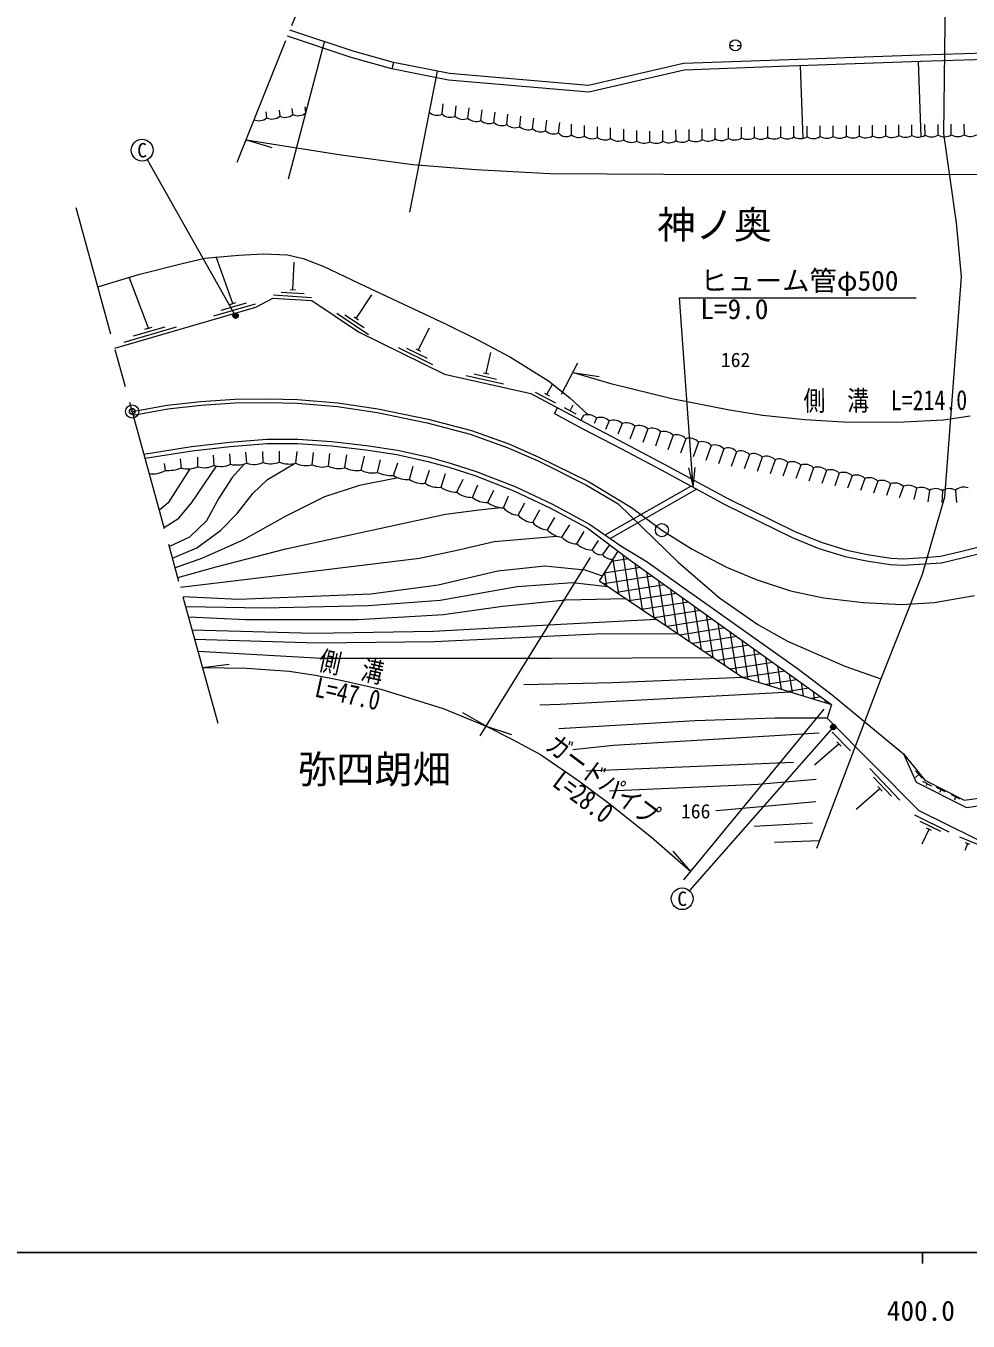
# Model space of a CAD drawing. Units: millimetres at full size, sheet at 1:1000; details may follow other scales. Extents: x 40000 to 680000, y 20000 to 380000.
# Drawn here: x 385927 to 472167, y 198715 to 317336 of the extents above; entities that cross this region are included whole.
import ezdxf
from ezdxf.enums import TextEntityAlignment as Align

# ---------------------------------------------------------------- set-up
doc = ezdxf.new("R2010")
doc.units = ezdxf.units.MM
doc.header["$LTSCALE"] = 1000
doc.header["$PDMODE"] = 32
doc.header["$PDSIZE"] = 500
doc.linetypes.add('CHAIN', pattern=[18.5, 12, -1.5, 3.5, -1.5])
for name, color, linetype, lineweight in [('M-BGD', 7, 'Continuous', 13), ('M-BMK', 2, 'CHAIN', 13), ('M-BMK-ROW', 30, 'Continuous', 13), ('M-BMK-SRVR', 3, 'Continuous', 13), ('M-STR-HTXT', 7, 'Continuous', 13), ('M-STR-STRC', 7, 'Continuous', 13), ('M-TTL-BAND', 7, 'Continuous', 25)]:
    doc.layers.add(name, color=color, linetype=linetype, lineweight=lineweight)
doc.layers.add('M-BMK-HTXT', color=7, linetype='Continuous')
doc.layers.add('M-OTRS', color=6, linetype='Continuous')
doc.styles.add('ＭＳ ゴシック', font='')
doc.styles.get('ＭＳ ゴシック').set_extended_font_data('MS Gothic')

# ---------------------------------------------------------------- blocks, each defined once
blk = doc.blocks.new('open_arrow')
at = {"color": 0, "linetype": 'Continuous', "lineweight": -2}
blk.add_lwpolyline([(7.5, 1.25), (0, 0), (7.5, -1.25)], dxfattribs=at)

msp = doc.modelspace()

# ---------------------------------------------------------------- hatches: boundary and pattern name
at = {"layer": 'M-STR-HTXT'}
for points in [[(405190, 291038, -0.41421), (405361, 290728, -0.41421), (405051, 290557, -1)], [(459578, 253111, -1), (460077, 253139, -0.41421), (459841, 252875, -0.41421)]]:
    msp.add_hatch(color=256, dxfattribs=at).paths.add_polyline_path(points)

# ---------------------------------------------------------------- linework, layer by layer
at = {"layer": 'M-BGD'}
for p, q in [((409962, 303326), (413265, 315886)), ((450361, 315556), (450686, 315556)), ((451036, 315556), (451361, 315556)), ((419568, 313981), (419406, 313403)), ((423575, 313187), (421027, 300271)), ((457057, 307035), (456819, 313674)), ((467871, 307179), (467624, 314061)), ((409192, 309065), (409129, 309611)), ((410361, 309216), (410299, 309762)), ((411552, 309369), (411489, 309915)), ((424018, 309244), (424128, 310211)), ((425203, 309053), (425313, 310021)), ((426388, 308863), (426498, 309831)), ((427572, 308672), (427682, 309640)), ((407981, 308909), (407918, 309455)), ((428757, 308482), (428867, 309450)), ((429942, 308291), (430052, 309259)), ((431127, 308101), (431237, 309069)), ((432311, 307910), (432421, 308878)), ((433496, 307720), (433606, 308688)), ((434681, 307529), (434791, 308497)), ((435867, 307350), (435863, 308328)), ((437062, 307238), (437058, 308215)), ((438257, 307125), (438252, 308103)), ((439451, 307012), (439447, 307990)), ((440646, 306900), (440642, 307878)), ((441841, 306787), (441836, 307765)), ((443037, 306727), (443032, 307701)), ((444236, 306778), (444231, 307752)), ((445435, 306829), (445430, 307802)), ((446634, 306879), (446629, 307853)), ((447833, 306930), (447828, 307904)), ((449031, 306981), (449027, 307955)), ((450230, 307032), (450226, 308005)), ((451430, 307082), (451425, 308056)), ((452628, 307125), (452624, 308098)), ((453828, 307141), (453824, 308114)), ((455028, 307156), (455024, 308129)), ((456228, 307172), (456224, 308145)), ((457428, 307187), (457424, 308160)), ((458628, 307203), (458624, 308176)), ((459828, 307218), (459823, 308191)), ((461028, 307234), (461023, 308207)), ((462228, 307250), (462223, 308223)), ((463428, 307265), (463423, 308238)), ((464627, 307281), (464623, 308254)), ((465827, 307296), (465823, 308269)), ((467027, 307312), (467023, 308285)), ((468227, 307328), (468223, 308301)), ((469427, 307343), (469423, 308316)), ((470627, 307359), (470623, 308332)), ((471827, 307374), (471822, 308347)), ((404868, 291911), (403330, 296178)), ((410371, 293190), (410475, 295703)), ((397142, 289654), (395392, 294311)), ((410126, 293206), (410615, 293174)), ((403116, 290774), (406956, 291896)), ((403800, 291287), (406104, 291960)), ((404599, 291833), (405137, 291990)), ((408585, 292706), (412077, 292476)), ((409303, 292960), (411399, 292821)), ((416171, 290551), (417603, 292707)), ((414381, 291019), (417297, 289083)), ((415130, 290882), (416880, 289720)), ((415967, 290687), (416375, 290415)), ((394911, 288377), (399710, 289779)), ((395786, 288946), (398666, 289787)), ((396806, 289556), (397478, 289752)), ((421839, 287639), (422854, 289669)), ((420004, 287876), (423143, 286327)), ((420765, 287835), (422648, 286906)), ((421619, 287748), (422059, 287531)), ((428053, 285519), (428485, 287414)), ((426214, 285317), (429630, 284551)), ((426963, 285456), (429012, 284997)), ((427814, 285573), (428292, 285466)), ((432549, 283803), (434398, 282808)), ((433400, 283686), (433831, 283454)), ((433616, 283570), (434132, 284530)), ((434308, 281835), (434592, 282363)), ((435207, 282373), (436264, 281804)), ((435736, 282088), (436020, 282617)), ((436972, 281663), (436729, 281213)), ((438146, 281416), (437929, 280915)), ((439320, 281168), (438980, 280382)), ((440494, 280920), (440107, 279933)), ((441668, 280673), (441211, 279501)), ((442842, 280425), (442392, 279169)), ((444017, 280178), (443540, 278846)), ((445169, 279841), (444696, 278521)), ((446328, 279530), (445851, 278196)), ((447487, 279218), (447005, 277872)), ((448646, 278906), (448159, 277547)), ((400169, 276846), (400088, 277696)), ((401665, 276959), (401653, 277845)), ((403161, 277072), (403100, 278009)), ((404657, 277185), (404580, 278157)), ((406153, 277286), (406060, 278307)), ((407652, 277337), (407610, 278368)), ((409151, 277388), (409151, 278395)), ((410646, 277281), (410765, 278346)), ((412140, 277146), (412245, 278258)), ((413634, 277010), (413755, 278179)), ((415128, 276877), (415305, 278042)), ((416611, 276655), (416904, 277935)), ((418095, 276433), (418390, 277579)), ((449805, 278595), (449313, 277222)), ((450977, 278340), (450490, 276980)), ((452152, 278095), (451673, 276759)), ((453327, 277850), (452857, 276539)), ((454501, 277605), (454040, 276318)), ((398689, 276618), (398605, 277271)), ((419568, 276160), (419961, 277311)), ((421025, 275801), (421380, 277009)), ((422481, 275442), (422872, 276650)), ((455676, 277360), (455223, 276097)), ((456851, 277115), (456407, 275876)), ((458026, 276870), (457590, 275655)), ((459200, 276625), (458774, 275434)), ((423938, 275083), (424337, 276333)), ((425368, 274636), (425945, 275836)), ((426790, 274157), (427288, 275310)), ((460375, 276380), (459957, 275213)), ((461550, 276135), (461140, 274992)), ((462725, 275891), (462324, 274772)), ((463899, 275646), (463507, 274551)), ((465074, 275401), (464690, 274330)), ((428211, 273678), (428744, 274810)), ((429630, 273194), (430108, 274262)), ((438952, 270710), (446804, 275190)), ((439410, 270396), (447322, 274911)), ((466252, 275174), (465871, 274110)), ((467437, 274987), (467212, 273963)), ((468623, 274800), (468468, 273745)), ((469818, 274767), (469768, 273685)), ((471019, 274808), (471119, 273686)), ((430972, 272522), (431606, 273647)), ((432313, 271850), (432967, 273020)), ((433654, 271179), (434344, 272310)), ((434995, 270507), (435726, 271641)), ((436366, 269900), (437020, 271028)), ((437752, 269327), (438323, 270212)), ((438724, 268925), (439379, 269803)), ((438424, 266509), (440142, 269233)), ((441093, 268523), (439539, 268277)), ((439664, 268475), (440161, 265336)), ((440558, 268923), (441241, 264608)), ((441649, 268119), (442321, 263880)), ((443288, 266942), (438828, 266236)), ((442188, 267732), (438863, 267206)), ((438893, 267253), (439082, 266065)), ((442738, 267337), (443401, 263151)), ((444387, 266152), (439986, 265455)), ((443826, 266555), (444480, 262423)), ((444914, 265773), (445560, 261694)), ((445487, 265362), (441144, 264674)), ((446587, 264571), (442301, 263893)), ((446002, 264991), (446640, 260966)), ((447687, 263781), (443459, 263112)), ((447090, 264210), (447720, 260238)), ((448179, 263428), (448799, 259509)), ((448786, 262991), (444617, 262331)), ((449886, 262201), (445775, 261550)), ((449267, 262646), (449879, 258781)), ((450986, 261411), (446933, 260769)), ((450355, 261864), (450959, 258053)), ((451443, 261082), (452008, 257517)), ((452085, 260620), (448090, 259988)), ((453185, 259830), (449248, 259207)), ((452532, 260300), (453021, 257208)), ((454285, 259040), (450406, 258426)), ((453620, 259518), (454035, 256898)), ((454708, 258736), (455048, 256589)), ((455385, 258250), (451580, 257647)), ((456484, 257460), (453661, 257012)), ((455796, 257954), (456061, 256280)), ((457584, 256669), (455741, 256378)), ((456884, 257172), (457075, 255971)), ((457973, 256390), (458088, 255661)), ((458684, 255879), (457822, 255743)), ((459061, 255608), (459101, 255352)), ((460358, 251581), (458097, 249616)), ((461412, 250935), (459732, 252648)), ((460554, 251382), (460162, 251781)), ((456199, 249886), (437212, 249091)), ((465911, 246419), (463170, 249333)), ((467957, 248429), (467368, 249109)), ((465144, 246797), (463500, 248545)), ((467662, 248769), (467346, 248495)), ((468836, 247720), (468036, 248132)), ((468436, 247926), (468345, 247751)), ((464103, 247465), (461923, 245566)), ((464295, 247261), (463912, 247669)), ((470084, 247178), (469280, 247583)), ((469682, 247380), (469547, 247112)), ((471438, 246503), (470640, 246919)), ((471039, 246711), (470900, 246445)), ((470424, 243503), (467286, 245053)), ((469664, 243544), (467781, 244474)), ((457915, 244311), (452584, 244003)), ((468589, 243740), (467925, 242395)), ((468809, 243632), (468370, 243849)), ((458577, 242711), (454449, 242562)), ((473068, 242369), (471403, 243051)), ((472122, 242432), (471869, 241817)), ((472316, 242353), (471927, 242512))]:
    msp.add_line(p, q, dxfattribs=at)
for points in [[(419568, 313981), (415877, 315014), (410092, 316944)], [(419406, 313403), (415701, 314441), (409870, 316386)], [(475751, 314908), (467812, 314668), (454905, 314206), (446111, 313889), (437410, 311865), (424704, 312963), (419568, 313981)], [(475758, 314308), (467832, 314069), (454927, 313606), (446190, 313292), (437453, 311259), (424619, 312368), (419429, 313397), (419406, 313403)], [(392509, 293443), (396242, 294567), (400100, 295534), (402297, 296075), (405430, 296347), (407645, 296468), (409868, 296380), (411312, 296030), (413181, 295302), (416976, 293500), (424396, 290019), (427231, 288618), (430287, 286997), (433746, 284837), (435714, 283276), (437399, 281730)], [(394058, 287816), (406969, 291587), (408522, 292410), (412100, 292174), (416382, 289330), (424234, 285453), (432145, 283680), (437113, 281007), (440728, 279134), (444348, 277197), (450240, 274018), (456317, 271017), (458717, 270054), (461075, 269322), (462964, 268931), (465102, 268603), (466275, 268536), (467160, 268597), (468207, 268664), (469637, 268766), (471481, 269203), (473420, 269682)], [(434308, 281835), (436832, 280476), (440448, 278603), (444064, 276668), (449964, 273485), (456072, 270469), (458516, 269488), (460925, 268740), (462858, 268340), (465040, 268006), (466278, 267935), (467200, 267998), (468247, 268066), (469728, 268171), (471622, 268620), (473598, 269108)], [(396725, 278121), (401082, 278820), (404585, 279225), (407976, 279483), (410808, 279488), (413936, 279262), (417107, 278893), (419945, 278471), (422825, 277823), (424763, 277293), (427142, 276539), (430761, 275117), (434118, 273532), (437507, 271701), (440381, 269729)], [(396832, 277733), (401136, 278423), (404623, 278827), (407992, 279083), (410794, 279088), (413899, 278863), (417054, 278497), (419872, 278077), (422729, 277435), (424649, 276909), (427008, 276162), (430602, 274749), (433937, 273175), (437291, 271363), (441243, 268411), (459650, 255185)], [(400927, 276769), (398960, 273660), (398139, 272984)], [(398579, 271382), (399917, 272256), (401115, 273697), (403384, 277021)], [(405933, 277216), (404804, 275986), (403597, 274091), (402449, 272014), (400915, 270512), (399058, 269642)], [(399350, 268580), (401560, 269539), (403748, 271114), (405251, 272692), (406694, 274511), (408026, 275801), (410525, 277254)], [(419992, 275937), (416456, 275232), (413244, 274200), (409722, 272439), (405789, 270242), (402082, 268582), (399588, 267715)], [(399838, 266808), (403339, 267794), (409721, 269446), (424319, 272616), (427408, 273003), (429363, 273217)], [(400077, 265937), (404929, 266517), (421942, 268576), (425528, 269343), (428784, 270115), (434517, 270617)], [(440381, 269729), (442801, 268252), (456655, 258420), (459736, 256072), (466247, 250657)], [(400317, 265068), (405372, 264821), (417511, 265318), (423664, 266154), (429134, 267426), (433426, 267881), (437072, 267528), (438710, 266962)], [(400566, 264163), (407723, 264032), (417267, 264264), (423854, 264729), (430887, 265981), (435951, 266374), (439179, 265999)], [(438424, 266509), (451543, 257659), (459650, 255185)], [(440853, 264870), (435358, 264746), (429543, 264162), (424161, 263388), (416332, 262946), (406011, 262946), (400831, 263197)], [(401154, 262024), (412265, 261713), (423228, 261899), (434898, 262557), (443634, 262994)], [(445599, 261668), (438127, 261623), (423341, 260922), (412600, 260801), (401401, 261128)], [(401690, 260076), (412973, 259435), (434002, 259435), (448810, 259502)], [(451543, 257659), (439621, 257169), (431490, 256995)], [(455937, 256318), (434834, 255192), (432969, 255135)], [(459650, 255185), (459270, 253938), (467648, 245472), (475203, 241739), (480895, 245485), (481565, 250131), (483746, 254324)], [(459270, 253938), (454515, 253938), (447187, 253692), (434712, 252943)], [(436001, 251073), (439709, 251475), (458529, 252579)], [(466247, 250657), (468208, 248248), (471799, 246438), (475144, 246878), (478131, 248947)], [(466247, 250657), (467401, 248073), (472022, 245764), (475845, 246296)], [(458250, 248315), (452947, 247849), (439352, 247249)], [(458229, 246280), (449851, 245496), (449069, 245458)]]:
    msp.add_lwpolyline(points, dxfattribs=at)
msp.add_circle((450861, 315556), 500, dxfattribs=at)
for centre, radius, start, end in [((407262, 309797), 1143, 245.6892, 309.00847), ((408452, 309950), 1143, 245.6892, 309.00847), ((409642, 310104), 1143, 245.6892, 309.00847), ((410832, 310257), 1143, 245.6892, 309.00847), ((423581, 310299), 1143, 229.20794, 292.52721), ((424765, 310109), 1143, 229.20794, 292.52721), ((425950, 309919), 1143, 229.20794, 292.52721), ((427134, 309728), 1143, 229.20794, 292.52721), ((428319, 309538), 1143, 229.20794, 292.52721), ((429504, 309347), 1143, 229.20794, 292.52721), ((430689, 309157), 1143, 229.20794, 292.52721), ((431874, 308966), 1143, 229.20794, 292.52721), ((433058, 308776), 1143, 229.20794, 292.52721), ((434243, 308585), 1143, 229.20794, 292.52721), ((435373, 308093), 892, 219.14177, 303.6581), ((436556, 308263), 1143, 232.95861, 296.27788), ((437751, 308150), 1143, 232.95861, 296.27788), ((460415, 308199), 1143, 239.08446, 302.40373), ((461615, 308215), 1143, 239.08446, 302.40373), ((462815, 308230), 1143, 239.08446, 302.40373), ((464015, 308246), 1143, 239.08446, 302.40373), ((465215, 308261), 1143, 239.08446, 302.40373), ((466415, 308277), 1143, 239.08446, 302.40373), ((467615, 308293), 1143, 239.08446, 302.40373), ((468814, 308308), 1143, 239.08446, 302.40373), ((470014, 308324), 1143, 239.08446, 302.40373), ((471214, 308339), 1143, 239.08446, 302.40373), ((472414, 308355), 1143, 239.08446, 302.40373), ((438945, 308037), 1143, 232.95861, 296.27788), ((440140, 307925), 1143, 232.95861, 296.27788), ((441335, 307812), 1143, 232.95861, 296.27788), ((442493, 307838), 1237, 238.16025, 296.06681), ((443595, 307725), 1143, 240.76553, 304.0848), ((444794, 307775), 1143, 240.76553, 304.0848), ((445993, 307826), 1143, 240.76553, 304.0848), ((447192, 307877), 1143, 240.76553, 304.0848), ((448391, 307928), 1143, 240.76553, 304.0848), ((449590, 307978), 1143, 240.76553, 304.0848), ((450789, 308029), 1143, 240.76553, 304.0848), ((451991, 308173), 1226, 242.75103, 301.30308), ((453216, 308106), 1143, 239.08446, 302.40373), ((454416, 308121), 1143, 239.08446, 302.40373), ((455616, 308137), 1143, 239.08446, 302.40373), ((456815, 308152), 1143, 239.08446, 302.40373), ((458015, 308168), 1143, 239.08446, 302.40373), ((459215, 308184), 1143, 239.08446, 302.40373), ((437358, 280588), 1143, 46.43029, 109.74956), ((438532, 280340), 1143, 46.43029, 109.74956), ((439706, 280092), 1143, 46.43029, 109.74956), ((440880, 279845), 1143, 46.43029, 109.74956), ((442054, 279597), 1143, 46.43029, 109.74956), ((443229, 279349), 1143, 46.43029, 109.74956), ((444337, 279057), 1143, 43.29371, 106.61298), ((445496, 278746), 1143, 43.29371, 106.61298), ((446655, 278434), 1143, 43.29371, 106.61298), ((447814, 278123), 1143, 43.29371, 106.61298), ((448973, 277811), 1143, 43.29371, 106.61298), ((450228, 277718), 974, 39.6908, 115.76128), ((451366, 277265), 1143, 46.56281, 109.88207), ((452541, 277020), 1143, 46.56281, 109.88207), ((453715, 276775), 1143, 46.56281, 109.88207), ((454890, 276530), 1143, 46.56281, 109.88207), ((397583, 278492), 2176, 260.21107, 300.52724), ((398865, 280394), 3780, 267.31981, 290.18276), ((400763, 278939), 2176, 254.16262, 294.4788), ((402259, 279052), 2176, 254.16262, 294.4788), ((403755, 279165), 2176, 254.16262, 294.4788), ((405232, 279781), 2660, 257.50445, 290.25984), ((406833, 279354), 2176, 251.78893, 292.10511), ((408332, 279405), 2176, 251.78893, 292.10511), ((410063, 279624), 2414, 247.81729, 283.97915), ((411577, 279248), 2176, 244.6646, 284.98078), ((413071, 279113), 2176, 244.6646, 284.98078), ((414565, 278977), 2176, 244.6646, 284.98078), ((416171, 278786), 2176, 241.34296, 281.65913), ((417655, 278565), 2176, 241.34296, 281.65913), ((419394, 279326), 3171, 245.80945, 273.14287), ((456065, 276285), 1143, 46.56281, 109.88207), ((457240, 276040), 1143, 46.56281, 109.88207), ((458414, 275795), 1143, 46.56281, 109.88207), ((459589, 275550), 1143, 46.56281, 109.88207), ((460764, 275305), 1143, 46.56281, 109.88207), ((420785, 277964), 2176, 236.00722, 276.32339), ((422241, 277605), 2176, 236.00722, 276.32339), ((423698, 277247), 2176, 236.00722, 276.32339), ((461939, 275060), 1143, 46.56281, 109.88207), ((463113, 274816), 1143, 46.56281, 109.88207), ((464288, 274571), 1143, 46.56281, 109.88207), ((465463, 274326), 1143, 46.56281, 109.88207), ((466693, 274119), 1143, 49.37594, 112.69521), ((425352, 277093), 2457, 234.86038, 270.38058), ((426731, 276332), 2176, 231.22606, 271.54224), ((428153, 275854), 2176, 231.22606, 271.54224), ((467879, 273932), 1143, 49.37594, 112.69521), ((469194, 273819), 1135, 56.65039, 120.20191), ((470449, 273814), 1143, 60.20353, 123.5228), ((471777, 273963), 1135, 69.94992, 132.05701), ((429726, 275795), 2604, 234.41046, 267.88668), ((431216, 274685), 2176, 223.2422, 263.55837), ((432557, 274013), 2176, 223.2422, 263.55837), ((433898, 273341), 2176, 223.2422, 263.55837), ((435239, 272670), 2176, 223.2422, 263.55837), ((436400, 271828), 1928, 223.24578, 269.00738), ((437840, 271502), 2176, 227.37534, 267.69151), ((438536, 269847), 941, 213.56769, 281.49916), ((439507, 269446), 941, 213.56769, 281.49916)]:
    msp.add_arc(centre, radius, start, end, dxfattribs=at)
at = {"layer": 'M-BMK'}
for p, q in [((405272, 304845), (417483, 335498)), ((403516, 253439), (390486, 300799))]:
    msp.add_line(p, q, dxfattribs=at)
msp.add_lwpolyline([(395651, 282025), (398870, 282598), (401946, 282936), (405048, 283150), (408100, 283191), (410773, 283124), (414486, 282827), (418131, 282276), (422747, 281333), (426699, 280267), (430115, 279062), (432949, 277819), (437418, 275596), (441354, 273230), (444146, 271153), (446902, 269406), (450054, 267765), (452784, 266626), (455897, 265597), (458938, 264949), (462562, 264534), (466113, 264342), (469069, 264536), (472752, 265169)], dxfattribs=at)
at = {"layer": 'M-BMK-ROW'}
for points in [[(470228, 332681), (469923, 307471), (471089, 299296), (471526, 294342), (470003, 274172), (467954, 267080), (464186, 257526), (458307, 241997)], [(395744, 281686), (398920, 282251), (401977, 282587), (405063, 282800), (408098, 282841), (410754, 282774), (414446, 282479), (418070, 281932), (422667, 280992), (426595, 279932), (429986, 278736), (432801, 277502), (437250, 275289), (440125, 273561), (445624, 268220), (449428, 264956), (452934, 262511), (455644, 260978), (460882, 258712), (464186, 257526)]]:
    msp.add_lwpolyline(points, dxfattribs=at)
at = {"layer": 'M-BMK-SRVR'}
for centre in [(395651, 282025), (444146, 271153)]:
    msp.add_circle(centre, 600, dxfattribs=at)
at = {"layer": 'M-OTRS'}
msp.add_point((395651, 282025), dxfattribs=at)
at = {"layer": 'M-STR-HTXT'}
for p, q in [((406090, 306899), (408439, 306184)), ((405120, 290797), (397054, 305080)), ((434950, 283614), (436432, 286487)), ((435965, 285582), (438394, 285223)), ((427509, 252330), (437619, 268644)), ((402100, 258588), (404537, 258883)), ((428042, 253192), (425926, 254437)), ((446163, 239129), (458979, 254750)), ((428042, 253192), (430374, 252424)), ((459828, 253125), (446658, 238147)), ((446798, 239902), (445185, 241754))]:
    msp.add_line(p, q, dxfattribs=at)
for points in [[(406090, 306899), (414773, 305535), (421346, 304627), (427100, 304169), (433886, 303820), (449533, 303721), (488899, 303743)], [(447014, 275077), (445753, 292439), (467403, 292439)], [(472351, 281584), (469911, 281240), (465669, 281023), (460772, 281054), (457217, 281269), (453338, 281666), (450321, 282154), (445046, 283170), (439585, 284517), (435965, 285582)], [(402100, 258588), (406125, 258511), (410012, 258240), (412423, 257866), (414757, 257414), (418423, 256605), (424114, 254817), (428042, 253192)], [(428042, 253192), (430475, 251993), (433015, 250607), (436538, 248188), (439269, 246146), (443203, 243022), (446798, 239902)]]:
    msp.add_lwpolyline(points, dxfattribs=at)
for centre in [(405120, 290797), (459828, 253125)]:
    msp.add_circle(centre, 250, dxfattribs=at)
at = {"layer": 'M-STR-STRC'}
for centre in [(396562, 305951), (445998, 237396)]:
    msp.add_circle(centre, 1000, dxfattribs=at)
at = {"layer": 'M-TTL-BAND'}
for p, q in [((40000, 205000), (579000, 205000)), ((468000, 205000), (468000, 204000))]:
    msp.add_line(p, q, dxfattribs=at)

# ---------------------------------------------------------------- block references
at = {"layer": 'M-STR-HTXT', "xscale": 240, "yscale": 240, "rotation": 94.2}
msp.add_blockref('open_arrow', (447014, 275077), dxfattribs=at)

# ---------------------------------------------------------------- texts
at = {"layer": 'M-BMK-HTXT', "style": 'ＭＳ ゴシック'}
for s, height, p in [('神ノ奥', 2566, (448967, 299126)), ('162', 1320, (450887, 286752)), ('弥四朗畑', 2566, (417830, 249253)), ('166', 1320, (447232, 245413))]:
    msp.add_text(s, height=height, dxfattribs=at).set_placement(p, align=Align.MIDDLE_CENTER)
at = {"layer": 'M-STR-HTXT', "style": 'ＭＳ ゴシック'}
for s, p in [('ヒューム管φ500', (447653, 292539)), ('L=9.0', (447653, 289939))]:
    msp.add_text(s, height=1833, dxfattribs=at).set_placement(p, align=Align.BOTTOM_LEFT)
at = {"layer": 'M-STR-HTXT', "style": 'ＭＳ ゴシック', "width": 0.8}
for s, rotation, p in [('側\u3000溝\u3000L=214.0', 0.284, (464599, 281575)), ('側\u3000溝', 347.561, (415404, 257218)), ('ガードパイプ', 323.209, (437873, 247126))]:
    msp.add_text(s, height=1833, rotation=rotation, dxfattribs=at).set_placement(p, align=Align.BOTTOM_CENTER)
for s, rotation, p in [('L=47.0', 347.561, (415596, 257073)), ('L=28.0', 323.209, (437494, 247473))]:
    msp.add_text(s, height=1833, rotation=rotation, dxfattribs=at).set_placement(p, align=Align.TOP_CENTER)
at = {"layer": 'M-STR-STRC', "style": 'ＭＳ ゴシック'}
for p in [(396562, 305951), (445998, 237396)]:
    msp.add_text('C', height=1320, dxfattribs=at).set_placement(p, align=Align.MIDDLE_CENTER)
at = {"layer": 'M-TTL-BAND', "style": 'ＭＳ ゴシック'}
msp.add_text('400.0', height=1833, dxfattribs=at).set_placement((467844, 198195), align=Align.BOTTOM_CENTER)

doc.saveas('drawing.dxf')
